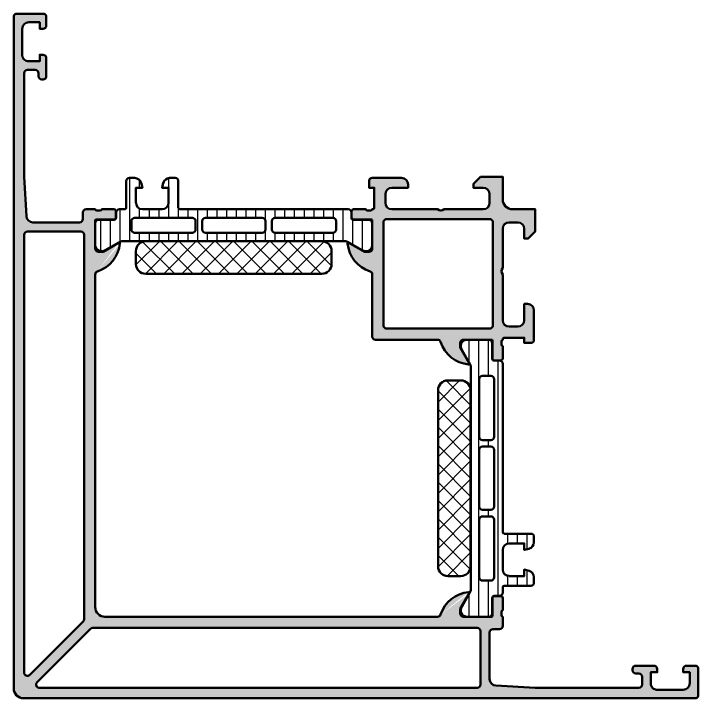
# Model space of a CAD drawing. Extents: x 0 to 105, y 0 to 105.
import ezdxf

# ---------------------------------------------------------------- set-up
doc = ezdxf.new("R2010")
doc.units = 0
for name, color, linetype, lineweight in [('0S-Alu contour', 7, 'Continuous', 50), ('0S-Alu hatch', 252, 'Continuous', 25), ('0S-Plastic contour', 254, 'Continuous', 50), ('0S-Plastic hatch', 253, 'Continuous', 25), ('0S-PT contour', 91, 'Continuous', 50), ('0S-PT hatch', 103, 'Continuous', 25)]:
    doc.layers.add(name, color=color, linetype=linetype, lineweight=lineweight)

# ---------------------------------------------------------------- blocks, each defined once
blk = doc.blocks.new('368700__7148710F_ABDB_41E9_A07A_1E4BFEA791DC_')
at = {"layer": '0S-PT hatch'}
h = blk.add_hatch(dxfattribs=at)
h.set_pattern_fill('ANSI37', color=256, scale=0.625, angle=90, style=0)
edge = h.paths.add_edge_path()
edge.add_line((65.08, 47.25), (65.08, 20.25))
edge.add_arc((66.58, 20.25), 1.5, 180, 270)
edge.add_line((66.58, 18.75), (68.58, 18.75))
edge.add_arc((68.58, 20.25), 1.5, 270, 360)
edge.add_line((70.08, 20.25), (70.08, 47.25))
edge.add_arc((68.58, 47.25), 1.5, 0, 90)
edge.add_line((68.58, 48.75), (66.58, 48.75))
edge.add_arc((66.58, 47.25), 1.5, 90, 180)
at = {"layer": '0S-PT contour', "color": 7}
for points in [[(68.58, 48.75), (66.58, 48.75)], [(65.08, 47.25), (65.08, 20.25)], [(70.08, 20.25), (70.08, 47.25)], [(66.58, 18.75), (68.58, 18.75)]]:
    blk.add_lwpolyline(points, dxfattribs=at)
for centre, start, end in [((66.58, 47.25), 90, 180), ((68.58, 47.25), 0, 90), ((66.58, 20.25), 180, 270), ((68.58, 20.25), 270, 0)]:
    blk.add_arc(centre, 1.5, start, end, dxfattribs=at)
blk = doc.blocks.new('368700__6E2376D2_8C41_4628_940D_922EC19A313B_')
at = {"layer": '0S-PT hatch'}
h = blk.add_hatch(dxfattribs=at)
h.set_pattern_fill('ANSI37', color=256, scale=0.625, angle=90, style=0)
edge = h.paths.add_edge_path()
edge.add_arc((47.25, 66.6), 1.5, 270, 360)
edge.add_line((48.75, 66.6), (48.75, 68.6))
edge.add_arc((47.25, 68.6), 1.5, 0, 90)
edge.add_line((47.25, 70.1), (20.25, 70.1))
edge.add_arc((20.25, 68.6), 1.5, 90, 180)
edge.add_line((18.75, 68.6), (18.75, 66.6))
edge.add_arc((20.25, 66.6), 1.5, 180, 270)
edge.add_line((20.25, 65.1), (47.25, 65.1))
at = {"layer": '0S-PT contour', "color": 7}
for points in [[(47.25, 70.1), (20.25, 70.1)], [(18.75, 68.6), (18.75, 66.6)], [(48.75, 66.6), (48.75, 68.6)], [(20.25, 65.1), (47.25, 65.1)]]:
    blk.add_lwpolyline(points, dxfattribs=at)
for centre, start, end in [((20.25, 68.6), 90, 180), ((47.25, 68.6), 0, 90), ((20.25, 66.6), 180, 270), ((47.25, 66.6), 270, 0)]:
    blk.add_arc(centre, 1.5, start, end, dxfattribs=at)
blk = doc.blocks.new('284027__39946EA8_D5FB_4785_A715_1DC095617E74___39978BDF_956B_4F15_87F0_9ED4A3274AE9_')
at = {"layer": '0S-Plastic hatch'}
h = blk.add_hatch(dxfattribs=at)
h.set_pattern_fill('ANSI31', color=256, scale=0.468, angle=45, style=0)
edge = h.paths.add_edge_path()
edge.add_line((75, 51.29), (75, 25.45))
edge.add_arc((75.2, 25.46), 0.204, 181.1559, 269.5149)
edge.add_line((75.2, 25.25), (79.3, 25.25))
edge.add_ellipse((79.3, 24.75), major_axis=(-0.5, 0), ratio=1, start_angle=180, end_angle=270, ccw=False)
edge.add_line((79.8, 24.75), (79.8, 23.92))
edge.add_ellipse((78.8, 23.92), major_axis=(-1, 0), ratio=1, start_angle=105, end_angle=180, ccw=False)
edge.add_line((79.06, 22.95), (78.3, 22.75))
edge.add_line((78.3, 22.75), (78.3, 23.75))
edge.add_line((78.3, 23.75), (76, 23.75))
edge.add_arc((76, 22.75), 1, 90.0975, 179.7701)
edge.add_line((75, 22.75), (75, 19.75))
edge.add_arc((76, 19.76), 1, 180.2341, 269.9025)
edge.add_line((76, 18.75), (78.3, 18.75))
edge.add_line((78.3, 18.75), (78.3, 19.75))
edge.add_line((78.3, 19.75), (79.06, 19.55))
edge.add_ellipse((78.8, 18.58), major_axis=(-1, 0), ratio=1, start_angle=180, end_angle=255, ccw=False)
edge.add_line((79.8, 18.58), (79.8, 17.75))
edge.add_ellipse((79.3, 17.75), major_axis=(-0.5, 0), ratio=1, start_angle=90, end_angle=180, ccw=False)
edge.add_line((79.3, 17.25), (75.2, 17.25))
edge.add_arc((75.2, 17.05), 0.2, 90, 180)
edge.add_line((75, 17.05), (75, 16.21))
edge.add_ellipse((74.5, 16.21), major_axis=(-0.5, 0), ratio=1, start_angle=90.0018, end_angle=180.0024, ccw=False)
edge.add_line((74.5, 15.71), (73.69, 15.71))
edge.add_arc((73.69, 15.41), 0.3, 90.0021, 180.0021)
edge.add_line((73.39, 15.41), (73.39, 13.01))
edge.add_ellipse((72.89, 13.01), major_axis=(-0.5, 0), ratio=1, start_angle=90.0018, end_angle=180.0024, ccw=False)
edge.add_line((72.89, 12.51), (69.41, 12.51))
edge.add_ellipse((69.56, 13.5), major_axis=(-1, 0), ratio=1, start_angle=-32.7249, end_angle=81.8205, ccw=False)
edge.add_line((68.72, 14.04), (70.03, 16.32))
edge.add_arc((69.6, 16.57), 0.5, 330.0021, 360.002)
edge.add_line((70.1, 16.57), (70.1, 50.93))
edge.add_arc((69.6, 50.93), 0.5, 0.0021, 30.0021)
edge.add_line((70.03, 51.18), (68.71, 53.46))
edge.add_ellipse((69.56, 54), major_axis=(-1, 0), ratio=1, start_angle=-81.8163, end_angle=32.7291, ccw=False)
edge.add_line((69.41, 54.99), (72.89, 54.99))
edge.add_ellipse((72.89, 54.49), major_axis=(-0.5, 0), ratio=1, start_angle=180.0018, end_angle=270.0024, ccw=False)
edge.add_line((73.39, 54.49), (73.39, 52.09))
edge.add_arc((73.69, 52.09), 0.3, 180.0021, 270.0021)
edge.add_line((73.69, 51.79), (74.5, 51.79))
edge.add_ellipse((74.5, 51.29), major_axis=(-0.5, 0), ratio=1, start_angle=180.0018, end_angle=270.0024, ccw=False)
edge = h.paths.add_edge_path()
edge.add_line((71.4, 48.95), (71.4, 40.1))
edge.add_arc((71.9, 40.1), 0.5, 179.9996, 270.0004)
edge.add_line((71.9, 39.6), (73.2, 39.6))
edge.add_arc((73.2, 40.1), 0.5, 269.9981, 360)
edge.add_line((73.7, 40.1), (73.7, 48.95))
edge.add_arc((73.2, 48.95), 0.5, 0, 90.0019)
edge.add_line((73.2, 49.45), (71.9, 49.45))
edge.add_arc((71.9, 48.95), 0.5, 89.9996, 180.0004)
edge = h.paths.add_edge_path()
edge.add_line((73.7, 29.4), (73.7, 38.1))
edge.add_arc((73.2, 38.1), 0.5, 0, 90)
edge.add_line((73.2, 38.6), (71.9, 38.6))
edge.add_arc((71.9, 38.1), 0.5, 90, 180)
edge.add_line((71.4, 38.1), (71.4, 29.4))
edge.add_arc((71.9, 29.4), 0.5, 180, 270)
edge.add_line((71.9, 28.9), (73.2, 28.9))
edge.add_arc((73.2, 29.4), 0.5, 270, 360)
edge = h.paths.add_edge_path()
edge.add_line((71.4, 27.4), (71.4, 18.55))
edge.add_arc((71.9, 18.55), 0.5, 180, 270)
edge.add_line((71.9, 18.05), (73.2, 18.05))
edge.add_arc((73.2, 18.55), 0.5, 270, 360)
edge.add_line((73.7, 18.55), (73.7, 27.4))
edge.add_arc((73.2, 27.4), 0.5, 0, 90.0019)
edge.add_line((73.2, 27.9), (71.9, 27.9))
edge.add_arc((71.9, 27.4), 0.5, 89.9996, 180.0004)
at = {"layer": '0S-Alu contour', "color": 7}
for points in [[(73.2, 49.45), (71.9, 49.45)], [(71.4, 48.95), (71.4, 40.1)], [(73.7, 40.1), (73.7, 48.95)], [(71.9, 39.6), (73.2, 39.6)], [(71.4, 38.1), (71.4, 29.4)], [(73.2, 38.6), (71.9, 38.6)], [(73.7, 29.4), (73.7, 38.1)], [(71.9, 28.9), (73.2, 28.9)], [(71.4, 27.4), (71.4, 18.55)], [(73.2, 27.9), (71.9, 27.9)], [(73.7, 18.55), (73.7, 27.4)], [(71.9, 18.05), (73.2, 18.05)]]:
    blk.add_lwpolyline(points, dxfattribs=at)
for centre, start, end in [((71.9, 48.95), 89.9996, 180.0004), ((73.2, 48.95), 0, 90.0019), ((71.9, 40.1), 179.9996, 270.0004), ((73.2, 40.1), 269.9981, 0), ((71.9, 38.1), 90, 180), ((73.2, 38.1), 0, 90), ((71.9, 29.4), 180, 270), ((73.2, 29.4), 270, 0), ((71.9, 27.4), 89.9996, 180.0004), ((73.2, 27.4), 0, 90.0019), ((71.9, 18.55), 180, 270), ((73.2, 18.55), 270, 0)]:
    blk.add_arc(centre, 0.5, start, end, dxfattribs=at)
at = {"layer": '0S-Plastic contour', "color": 7}
for points in [[(69.41, 54.99), (72.89, 54.99)], [(73.39, 54.49), (73.39, 52.09)], [(70.03, 51.18), (68.71, 53.46)], [(73.69, 51.79), (74.5, 51.79)], [(70.1, 16.57), (70.1, 50.93)], [(75, 51.29), (75, 25.45)], [(75.2, 25.25), (79.3, 25.25)], [(79.8, 24.75), (79.8, 23.92)], [(79.06, 22.95), (78.3, 22.75), (78.3, 23.75), (76, 23.75)], [(75, 22.75), (75, 19.75)], [(76, 18.75), (78.3, 18.75), (78.3, 19.75), (79.06, 19.55)], [(79.8, 18.58), (79.8, 17.75)], [(75, 17.05), (75, 16.21)], [(79.3, 17.25), (75.2, 17.25)], [(68.72, 14.04), (70.03, 16.32)], [(73.39, 15.41), (73.39, 13.01)], [(74.5, 15.71), (73.69, 15.71)], [(72.89, 12.51), (69.41, 12.51)]]:
    blk.add_lwpolyline(points, dxfattribs=at)
at = {"layer": '0S-Plastic contour', "color": 7, "extrusion": (0, 0, -1)}
for centre, radius, start, end in [((-69.56, 54), 1, 327.2709, 81.8163), ((-72.89, 54.49), 0.5, 89.9976, 179.9982), ((-74.5, 51.29), 0.5, 89.9976, 179.9982), ((-79.3, 24.75), 0.5, 90, 180), ((-78.8, 23.92), 1, 180, 255), ((-78.8, 18.58), 1, 105, 180), ((-79.3, 17.75), 0.5, 180, 270), ((-74.5, 16.21), 0.5, 179.9976, 269.9982), ((-69.56, 13.5), 1, 278.1795, 32.7249), ((-72.89, 13.01), 0.5, 179.9976, 269.9982)]:
    blk.add_arc(centre, radius, start, end, dxfattribs=at)
at = {"layer": '0S-Plastic contour', "color": 7}
for centre, radius, start, end in [((73.69, 52.09), 0.3, 180.0021, 270.0021), ((69.6, 50.93), 0.5, 0.0021, 30.0021), ((75.2, 25.46), 0.204, 181.1559, 269.5149), ((76, 22.75), 1, 90.0975, 179.7701), ((76, 19.76), 1, 180.2341, 269.9025), ((75.2, 17.05), 0.2, 90, 180), ((69.6, 16.57), 0.5, 330.0021, 0.002), ((73.69, 15.41), 0.3, 90.0021, 180.0021)]:
    blk.add_arc(centre, radius, start, end, dxfattribs=at)
blk = doc.blocks.new('284027__39B1720A_7EAB_47FE_AB98_C16FAEEF1881___8B5FF238_0C73_4A6C_BE58_843945ACE2EE_')
at = {"layer": '0S-Plastic hatch'}
h = blk.add_hatch(dxfattribs=at)
h.set_pattern_fill('ANSI31', color=256, scale=0.468, angle=45, style=0)
edge = h.paths.add_edge_path()
edge.add_arc((19.76, 76), 1, 180.0975, 269.7659)
edge.add_line((19.75, 75), (22.75, 75))
edge.add_arc((22.75, 76), 1, 270.2299, 359.9025)
edge.add_line((23.75, 76), (23.75, 78.3))
edge.add_line((23.75, 78.3), (22.75, 78.3))
edge.add_line((22.75, 78.3), (22.95, 79.06))
edge.add_ellipse((23.92, 78.8), major_axis=(-1, 0), ratio=1, start_angle=270, end_angle=345, ccw=False)
edge.add_line((23.92, 79.8), (24.75, 79.8))
edge.add_ellipse((24.75, 79.3), major_axis=(-0.5, 0), ratio=1, start_angle=180, end_angle=270, ccw=False)
edge.add_line((25.25, 79.3), (25.25, 75.2))
edge.add_arc((25.46, 75.2), 0.204, 180.4851, 268.8441)
edge.add_line((25.45, 75), (51.29, 75))
edge.add_ellipse((51.29, 74.5), major_axis=(-0.5, 0), ratio=1, start_angle=179.9976, end_angle=269.9982, ccw=False)
edge.add_line((51.79, 74.5), (51.79, 73.69))
edge.add_arc((52.09, 73.69), 0.3, 179.9979, 269.9979)
edge.add_line((52.09, 73.39), (54.49, 73.39))
edge.add_ellipse((54.49, 72.89), major_axis=(-0.5, 0), ratio=1, start_angle=179.9976, end_angle=269.9982, ccw=False)
edge.add_line((54.99, 72.89), (54.99, 69.41))
edge.add_ellipse((54, 69.56), major_axis=(-1, 0), ratio=1, start_angle=57.2709, end_angle=171.8163, ccw=False)
edge.add_line((53.46, 68.71), (51.18, 70.03))
edge.add_arc((50.93, 69.6), 0.5, 59.9979, 89.9979)
edge.add_line((50.93, 70.1), (16.57, 70.1))
edge.add_arc((16.57, 69.6), 0.5, 89.998, 119.9979)
edge.add_line((16.32, 70.03), (14.04, 68.72))
edge.add_ellipse((13.5, 69.56), major_axis=(-1, 0), ratio=1, start_angle=8.1795, end_angle=122.7249, ccw=False)
edge.add_line((12.51, 69.41), (12.51, 72.89))
edge.add_ellipse((13.01, 72.89), major_axis=(-0.5, 0), ratio=1, start_angle=269.9976, end_angle=359.9982, ccw=False)
edge.add_line((13.01, 73.39), (15.41, 73.39))
edge.add_arc((15.41, 73.69), 0.3, 269.9979, 359.9979)
edge.add_line((15.71, 73.69), (15.71, 74.5))
edge.add_ellipse((16.21, 74.5), major_axis=(-0.5, 0), ratio=1, start_angle=269.9976, end_angle=359.9982, ccw=False)
edge.add_line((16.21, 75), (17.05, 75))
edge.add_arc((17.05, 75.2), 0.2, 270, 360)
edge.add_line((17.25, 75.2), (17.25, 79.3))
edge.add_ellipse((17.75, 79.3), major_axis=(-0.5, 0), ratio=1, start_angle=270, end_angle=360, ccw=False)
edge.add_line((17.75, 79.8), (18.58, 79.8))
edge.add_ellipse((18.58, 78.8), major_axis=(-1, 0), ratio=1, start_angle=195, end_angle=270, ccw=False)
edge.add_line((19.55, 79.06), (19.75, 78.3))
edge.add_line((19.75, 78.3), (18.75, 78.3))
edge.add_line((18.75, 78.3), (18.75, 76))
edge = h.paths.add_edge_path()
edge.add_arc((18.55, 73.2), 0.5, 90, 180)
edge.add_line((18.05, 73.2), (18.05, 71.9))
edge.add_arc((18.55, 71.9), 0.5, 180, 270)
edge.add_line((18.55, 71.4), (27.4, 71.4))
edge.add_arc((27.4, 71.9), 0.5, 269.9996, 360.0004)
edge.add_line((27.9, 71.9), (27.9, 73.2))
edge.add_arc((27.4, 73.2), 0.5, 359.9981, 450)
edge.add_line((27.4, 73.7), (18.55, 73.7))
edge = h.paths.add_edge_path()
edge.add_line((29.4, 71.4), (38.1, 71.4))
edge.add_arc((38.1, 71.9), 0.5, 270, 360)
edge.add_line((38.6, 71.9), (38.6, 73.2))
edge.add_arc((38.1, 73.2), 0.5, 0, 90)
edge.add_line((38.1, 73.7), (29.4, 73.7))
edge.add_arc((29.4, 73.2), 0.5, 90, 180)
edge.add_line((28.9, 73.2), (28.9, 71.9))
edge.add_arc((29.4, 71.9), 0.5, 180, 270)
edge = h.paths.add_edge_path()
edge.add_line((40.1, 71.4), (48.95, 71.4))
edge.add_arc((48.95, 71.9), 0.5, 269.9996, 360.0004)
edge.add_line((49.45, 71.9), (49.45, 73.2))
edge.add_arc((48.95, 73.2), 0.5, 359.9981, 450)
edge.add_line((48.95, 73.7), (40.1, 73.7))
edge.add_arc((40.1, 73.2), 0.5, 90, 180.0019)
edge.add_line((39.6, 73.2), (39.6, 71.9))
edge.add_arc((40.1, 71.9), 0.5, 179.9996, 270.0004)
at = {"layer": '0S-Alu contour', "color": 7}
for points in [[(27.4, 73.7), (18.55, 73.7)], [(38.1, 73.7), (29.4, 73.7)], [(48.95, 73.7), (40.1, 73.7)], [(18.05, 73.2), (18.05, 71.9)], [(27.9, 71.9), (27.9, 73.2)], [(28.9, 73.2), (28.9, 71.9)], [(38.6, 71.9), (38.6, 73.2)], [(39.6, 73.2), (39.6, 71.9)], [(49.45, 71.9), (49.45, 73.2)], [(18.55, 71.4), (27.4, 71.4)], [(29.4, 71.4), (38.1, 71.4)], [(40.1, 71.4), (48.95, 71.4)]]:
    blk.add_lwpolyline(points, dxfattribs=at)
for centre, start, end in [((18.55, 73.2), 90, 180), ((27.4, 73.2), 359.9981, 90), ((29.4, 73.2), 90, 180), ((38.1, 73.2), 0, 90), ((40.1, 73.2), 90, 180.0019), ((48.95, 73.2), 359.9981, 90), ((18.55, 71.9), 180, 270), ((27.4, 71.9), 269.9996, 0.0004), ((29.4, 71.9), 180, 270), ((38.1, 71.9), 270, 0), ((40.1, 71.9), 179.9996, 270.0004), ((48.95, 71.9), 269.9996, 0.0004)]:
    blk.add_arc(centre, 0.5, start, end, dxfattribs=at)
at = {"layer": '0S-Plastic contour', "color": 7}
for points in [[(17.75, 79.8), (18.58, 79.8)], [(23.92, 79.8), (24.75, 79.8)], [(17.25, 75.2), (17.25, 79.3)], [(19.55, 79.06), (19.75, 78.3), (18.75, 78.3), (18.75, 76)], [(23.75, 76), (23.75, 78.3), (22.75, 78.3), (22.95, 79.06)], [(25.25, 79.3), (25.25, 75.2)], [(16.21, 75), (17.05, 75)], [(19.75, 75), (22.75, 75)], [(25.45, 75), (51.29, 75)], [(15.71, 73.69), (15.71, 74.5)], [(51.79, 74.5), (51.79, 73.69)], [(12.51, 69.41), (12.51, 72.89)], [(13.01, 73.39), (15.41, 73.39)], [(52.09, 73.39), (54.49, 73.39)], [(54.99, 72.89), (54.99, 69.41)], [(16.32, 70.03), (14.04, 68.72)], [(50.93, 70.1), (16.57, 70.1)], [(53.46, 68.71), (51.18, 70.03)]]:
    blk.add_lwpolyline(points, dxfattribs=at)
at = {"layer": '0S-Plastic contour', "color": 7, "extrusion": (0, 0, -1)}
for centre, radius, start, end in [((-17.75, 79.3), 0.5, 0, 90), ((-18.58, 78.8), 1, 90, 165), ((-23.92, 78.8), 1, 15, 90), ((-24.75, 79.3), 0.5, 90, 180), ((-16.21, 74.5), 0.5, 0.0018, 90.0024), ((-51.29, 74.5), 0.5, 90.0018, 180.0024), ((-13.01, 72.89), 0.5, 0.0018, 90.0024), ((-54.49, 72.89), 0.5, 90.0018, 180.0024), ((-13.5, 69.56), 1, 237.2751, 351.8205), ((-54, 69.56), 1, 188.1837, 302.7291)]:
    blk.add_arc(centre, radius, start, end, dxfattribs=at)
at = {"layer": '0S-Plastic contour', "color": 7}
for centre, radius, start, end in [((19.76, 76), 1, 180.0975, 269.7659), ((22.75, 76), 1, 270.2299, 359.9025), ((17.05, 75.2), 0.2, 270, 0), ((25.46, 75.2), 0.204, 180.4851, 268.8441), ((15.41, 73.69), 0.3, 269.9979, 359.9979), ((52.09, 73.69), 0.3, 179.9979, 269.9979), ((16.57, 69.6), 0.5, 89.998, 119.9979), ((50.93, 69.6), 0.5, 59.9979, 89.9979)]:
    blk.add_arc(centre, radius, start, end, dxfattribs=at)
blk = doc.blocks.new('385930__F91BA0BB_CEDD_4BAC_99FA_76CBB8E4DA84_')
at = {"layer": '0S-Alu hatch'}
h = blk.add_hatch(color=256, dxfattribs=at)
edge = h.paths.add_edge_path()
edge.add_line((2.3, 97.7), (4, 97.7))
edge.add_line((4, 97.7), (4, 98.7))
edge.add_line((4, 98.7), (4.5, 98.7))
edge.add_ellipse((4.5, 98.2), major_axis=(-0.5, 0), ratio=1, start_angle=180.0056, end_angle=269.9944, ccw=False)
edge.add_line((5, 98.2), (5, 95.4))
edge.add_ellipse((4.5, 95.4), major_axis=(-0.5, 0), ratio=1, start_angle=89.9984, end_angle=180.0016, ccw=False)
edge.add_line((4.5, 94.9), (4.3, 94.9))
edge.add_ellipse((4.3, 95.4), major_axis=(-0.5, 0), ratio=1, start_angle=-0.0018, end_angle=90.0018, ccw=False)
edge.add_line((3.8, 95.4), (3.8, 95.9))
edge.add_arc((3.3, 95.9), 0.5, 0.0003, 89.9997)
edge.add_line((3.3, 96.4), (2.1, 96.4))
edge.add_arc((2.1, 95.9), 0.5, 89.9987, 180.0004)
edge.add_line((1.6, 95.9), (1.6, 80))
edge.add_line((1.6, 80), (1.95, 73.94))
edge.add_arc((2.94, 74), 1, 183.2693, 270.0007)
edge.add_line((2.94, 73), (10.1, 73))
edge.add_arc((10.1, 73.5), 0.5, 269.9997, 360.0003)
edge.add_line((10.6, 73.5), (10.6, 74.5))
edge.add_ellipse((11.1, 74.5), major_axis=(-0.5, 0), ratio=1, start_angle=-90.0003, end_angle=0.0003, ccw=False)
edge.add_line((11.1, 75), (12.5, 75))
edge.add_arc((12.77, 75.08), 0.279, 196.4199, 271.1646)
edge.add_line((12.77, 74.8), (13.23, 74.8))
edge.add_arc((13.23, 75.08), 0.279, 268.8371, 343.5754)
edge.add_line((13.5, 75), (15.38, 75))
edge.add_ellipse((15.38, 74.7), major_axis=(-0.3, 0), ratio=1, start_angle=180, end_angle=270, ccw=False)
edge.add_line((15.68, 74.7), (15.68, 73.72))
edge.add_ellipse((15.38, 73.72), major_axis=(-0.3, 0), ratio=1, start_angle=90, end_angle=180, ccw=False)
edge.add_line((15.38, 73.42), (12.62, 73.42))
edge.add_arc((12.62, 73.3), 0.12, 90, 180)
edge.add_line((12.5, 73.3), (12.5, 69))
edge.add_arc((13, 69), 0.5, 180, 270)
edge.add_line((13, 68.5), (13.7, 68.5))
edge.add_line((13.7, 68.5), (16.09, 69.88))
edge.add_ellipse((16.16, 69.76), major_axis=(-0.138, 0), ratio=1, start_angle=174.3774, end_angle=300, ccw=False)
edge.add_ellipse((11.32, 70.24), major_axis=(-5, 0), ratio=1, start_angle=107.747, end_angle=174.3774, ccw=False)
edge.add_arc((13, 65), 0.5, 107.747, 180)
edge.add_line((12.5, 65), (12.5, 14))
edge.add_arc((14, 14), 1.5, 179.9998, 270.0002)
edge.add_line((14, 12.5), (65, 12.5))
edge.add_arc((65, 13), 0.5, 270, 342.253)
edge.add_ellipse((70.24, 11.32), major_axis=(-5, 0), ratio=1, start_angle=275.6226, end_angle=342.253, ccw=False)
edge.add_ellipse((69.76, 16.16), major_axis=(-0.138, 0), ratio=1, start_angle=150, end_angle=275.6226, ccw=False)
edge.add_line((69.88, 16.09), (68.5, 13.7))
edge.add_line((68.5, 13.7), (68.5, 13))
edge.add_arc((69, 13), 0.5, 180, 270)
edge.add_line((69, 12.5), (73.3, 12.5))
edge.add_arc((73.3, 12.62), 0.12, 270, 360)
edge.add_line((73.42, 12.62), (73.42, 15.38))
edge.add_ellipse((73.72, 15.38), major_axis=(-0.3, 0), ratio=1, start_angle=270, end_angle=360, ccw=False)
edge.add_line((73.72, 15.68), (74.7, 15.68))
edge.add_ellipse((74.7, 15.38), major_axis=(-0.3, 0), ratio=1, start_angle=180, end_angle=270, ccw=False)
edge.add_line((75, 15.38), (75, 13.5))
edge.add_arc((75.08, 13.23), 0.279, 106.4246, 181.1629)
edge.add_line((74.8, 13.23), (74.8, 12.77))
edge.add_arc((75.08, 12.77), 0.279, 178.8354, 253.5801)
edge.add_line((75, 12.5), (75, 11.1))
edge.add_ellipse((74.5, 11.1), major_axis=(-0.5, 0), ratio=1, start_angle=89.9997, end_angle=180.0004, ccw=False)
edge.add_line((74.5, 10.6), (73.5, 10.6))
edge.add_arc((73.5, 10.1), 0.5, 89.9994, 180.0005)
edge.add_line((73, 10.1), (73, 2.94))
edge.add_arc((74, 2.94), 1, 179.9994, 266.7307)
edge.add_line((73.94, 1.95), (80, 1.6))
edge.add_line((80, 1.6), (95.9, 1.6))
edge.add_arc((95.9, 2.1), 0.5, 269.9997, 360.0003)
edge.add_line((96.4, 2.1), (96.4, 3.3))
edge.add_arc((95.9, 3.3), 0.5, 0.0002, 89.9997)
edge.add_line((95.9, 3.8), (95.4, 3.8))
edge.add_ellipse((95.4, 4.3), major_axis=(-0.5, 0), ratio=1, start_angle=-0.0012, end_angle=90.0009, ccw=False)
edge.add_line((94.9, 4.3), (94.9, 4.5))
edge.add_ellipse((95.4, 4.5), major_axis=(-0.5, 0), ratio=1, start_angle=-90.0016, end_angle=0.0014, ccw=False)
edge.add_line((95.4, 5), (98.2, 5))
edge.add_ellipse((98.2, 4.5), major_axis=(-0.5, 0), ratio=1, start_angle=180.0059, end_angle=269.9944, ccw=False)
edge.add_line((98.7, 4.5), (98.7, 4))
edge.add_line((98.7, 4), (97.7, 4))
edge.add_line((97.7, 4), (97.7, 2.3))
edge.add_arc((98.7, 2.3), 1, 179.9971, 270.0011)
edge.add_line((98.7, 1.3), (102.7, 1.3))
edge.add_arc((102.7, 2.3), 1, 270.0025, 359.9975)
edge.add_line((103.7, 2.3), (103.7, 4))
edge.add_line((103.7, 4), (102.7, 4))
edge.add_line((102.7, 4), (102.7, 4.5))
edge.add_ellipse((103.2, 4.5), major_axis=(-0.5, 0), ratio=1, start_angle=-90.0023, end_angle=0.0058, ccw=False)
edge.add_line((103.2, 5), (104.5, 5))
edge.add_ellipse((104.5, 4.5), major_axis=(-0.5, 0), ratio=1, start_angle=179.9994, end_angle=270.0005, ccw=False)
edge.add_line((105, 4.5), (105, 0.5))
edge.add_ellipse((104.5, 0.5), major_axis=(-0.5, 0), ratio=1, start_angle=89.9995, end_angle=180.0006, ccw=False)
edge.add_line((104.5, 0), (1.5, 0))
edge.add_ellipse((1.5, 1.5), major_axis=(-1.5, 0), ratio=1, start_angle=0.0004, end_angle=89.9996, ccw=False)
edge.add_line((0, 1.5), (0, 104.5))
edge.add_ellipse((0.5, 104.5), major_axis=(-0.5, 0), ratio=1, start_angle=-90.0007, end_angle=0.0007, ccw=False)
edge.add_line((0.5, 105), (4.5, 105))
edge.add_ellipse((4.5, 104.5), major_axis=(-0.5, 0), ratio=1, start_angle=179.9996, end_angle=270.0004, ccw=False)
edge.add_line((5, 104.5), (5, 103.2))
edge.add_ellipse((4.5, 103.2), major_axis=(-0.5, 0), ratio=1, start_angle=89.9942, end_angle=180.0023, ccw=False)
edge.add_line((4.5, 102.7), (4, 102.7))
edge.add_line((4, 102.7), (4, 103.7))
edge.add_line((4, 103.7), (2.3, 103.7))
edge.add_arc((2.3, 102.7), 1, 90.0025, 179.9975)
edge.add_line((1.3, 102.7), (1.3, 98.7))
edge.add_arc((2.3, 98.7), 1, 179.999, 270.0027)
edge = h.paths.add_edge_path()
edge.add_line((1.6, 71.1), (1.6, 3.94))
edge.add_arc((2.1, 3.94), 0.5, 180, 315)
edge.add_line((2.45, 3.58), (10.65, 11.78))
edge.add_arc((10.3, 12.14), 0.5, 314.9997, 360.0003)
edge.add_line((10.8, 12.14), (10.8, 71.1))
edge.add_arc((10.3, 71.1), 0.5, 359.9997, 450.0003)
edge.add_line((10.3, 71.6), (2.1, 71.6))
edge.add_arc((2.1, 71.1), 0.5, 89.9997, 180.0003)
edge = h.paths.add_edge_path()
edge.add_line((11.78, 10.65), (3.58, 2.45))
edge.add_arc((3.94, 2.1), 0.5, 135.0002, 269.9998)
edge.add_line((3.94, 1.6), (71.1, 1.6))
edge.add_arc((71.1, 2.1), 0.5, 269.9995, 360.0006)
edge.add_line((71.6, 2.1), (71.6, 10.3))
edge.add_arc((71.1, 10.3), 0.5, 359.9998, 450.0001)
edge.add_line((71.1, 10.8), (12.14, 10.8))
edge.add_arc((12.14, 10.3), 0.5, 90.0001, 135.0002)
at = {"layer": '0S-Alu contour', "color": 7}
for points in [[(0, 1.5), (0, 104.5)], [(0.5, 105), (4.5, 105)], [(5, 104.5), (5, 103.2)], [(4.5, 102.7), (4, 102.7), (4, 103.7), (2.3, 103.7)], [(1.3, 102.7), (1.3, 98.7)], [(2.3, 97.7), (4, 97.7), (4, 98.7), (4.5, 98.7)], [(5, 98.2), (5, 95.4)], [(1.6, 95.9), (1.6, 80), (1.95, 73.94)], [(3.3, 96.4), (2.1, 96.4)], [(3.8, 95.4), (3.8, 95.9)], [(4.5, 94.9), (4.3, 94.9)], [(11.1, 75), (12.5, 75)], [(12.77, 74.8), (13.23, 74.8)], [(13.5, 75), (15.38, 75)], [(15.68, 74.7), (15.68, 73.72)], [(10.6, 73.5), (10.6, 74.5)], [(2.94, 73), (10.1, 73)], [(12.5, 73.3), (12.5, 69)], [(15.38, 73.42), (12.62, 73.42)], [(10.3, 71.6), (2.1, 71.6)], [(1.6, 71.1), (1.6, 3.94)], [(10.8, 12.14), (10.8, 71.1)], [(13, 68.5), (13.7, 68.5), (16.09, 69.88)], [(12.5, 65), (12.5, 14)], [(69.88, 16.09), (68.5, 13.7), (68.5, 13)], [(73.42, 12.62), (73.42, 15.38)], [(73.72, 15.68), (74.7, 15.68)], [(75, 15.38), (75, 13.5)], [(74.8, 13.23), (74.8, 12.77)], [(2.45, 3.58), (10.65, 11.78)], [(14, 12.5), (65, 12.5)], [(69, 12.5), (73.3, 12.5)], [(75, 12.5), (75, 11.1)], [(11.78, 10.65), (3.58, 2.45)], [(71.1, 10.8), (12.14, 10.8)], [(74.5, 10.6), (73.5, 10.6)], [(71.6, 2.1), (71.6, 10.3)], [(73, 10.1), (73, 2.94)], [(94.9, 4.3), (94.9, 4.5)], [(95.4, 5), (98.2, 5)], [(98.7, 4.5), (98.7, 4), (97.7, 4), (97.7, 2.3)], [(103.7, 2.3), (103.7, 4), (102.7, 4), (102.7, 4.5)], [(103.2, 5), (104.5, 5)], [(105, 4.5), (105, 0.5)], [(95.9, 3.8), (95.4, 3.8)], [(96.4, 2.1), (96.4, 3.3)], [(3.94, 1.6), (71.1, 1.6)], [(73.94, 1.95), (80, 1.6), (95.9, 1.6)], [(98.7, 1.3), (102.7, 1.3)], [(104.5, 0), (1.5, 0)]]:
    blk.add_lwpolyline(points, dxfattribs=at)
at = {"layer": '0S-Alu contour', "color": 7, "extrusion": (0, 0, -1)}
for centre, radius, start, end in [((-0.5, 104.5), 0.5, 359.9993, 90.0007), ((-4.5, 104.5), 0.5, 89.9996, 180.0004), ((-4.5, 103.2), 0.5, 179.9977, 270.0058), ((-4.5, 98.2), 0.5, 90.0056, 179.9944), ((-4.3, 95.4), 0.5, 269.9982, 0.0018), ((-4.5, 95.4), 0.5, 179.9984, 270.0016), ((-11.1, 74.5), 0.5, 359.9997, 90.0003), ((-15.38, 74.7), 0.3, 90, 180), ((-15.38, 73.72), 0.3, 180, 270), ((-11.32, 70.24), 5, 185.6226, 252.253), ((-16.16, 69.76), 0.138, 60, 185.6226), ((-70.24, 11.32), 5, 17.747, 84.3774), ((-69.76, 16.16), 0.138, 84.3774, 210), ((-73.72, 15.38), 0.3, 0, 90), ((-74.7, 15.38), 0.3, 90, 180), ((-74.5, 11.1), 0.5, 179.9996, 270.0003), ((-95.4, 4.5), 0.5, 359.9986, 90.0016), ((-95.4, 4.3), 0.5, 269.9991, 0.0012), ((-98.2, 4.5), 0.5, 90.0056, 179.9941), ((-103.2, 4.5), 0.5, 359.9942, 90.0023), ((-104.5, 4.5), 0.5, 89.9995, 180.0006), ((-1.5, 1.5), 1.5, 270.0004, 359.9996), ((-104.5, 0.5), 0.5, 179.9994, 270.0005)]:
    blk.add_arc(centre, radius, start, end, dxfattribs=at)
at = {"layer": '0S-Alu contour', "color": 7}
for centre, radius, start, end in [((2.3, 102.7), 1, 90.0025, 179.9975), ((2.3, 98.7), 1, 179.999, 270.0027), ((2.1, 95.9), 0.5, 89.9987, 180.0004), ((3.3, 95.9), 0.5, 0.0003, 89.9997), ((12.77, 75.08), 0.279, 196.4199, 271.1646), ((13.23, 75.08), 0.279, 268.8371, 343.5754), ((2.94, 74), 1, 183.2693, 270.0007), ((10.1, 73.5), 0.5, 269.9997, 0.0003), ((12.62, 73.3), 0.12, 90, 180), ((2.1, 71.1), 0.5, 89.9997, 180.0003), ((10.3, 71.1), 0.5, 359.9997, 90.0003), ((13, 69), 0.5, 180, 270), ((13, 65), 0.5, 107.747, 180), ((14, 14), 1.5, 179.9998, 270.0002), ((65, 13), 0.5, 270, 342.253), ((69, 13), 0.5, 180, 270), ((73.3, 12.62), 0.12, 270, 0), ((75.08, 13.23), 0.279, 106.4246, 181.1629), ((75.08, 12.77), 0.279, 178.8354, 253.5801), ((10.3, 12.14), 0.5, 314.9997, 0.0003), ((12.14, 10.3), 0.5, 90.0001, 135.0002), ((71.1, 10.3), 0.5, 359.9998, 90.0001), ((73.5, 10.1), 0.5, 89.9994, 180.0005), ((2.1, 3.94), 0.5, 180, 315), ((95.9, 3.3), 0.5, 0.0002, 89.9997), ((3.94, 2.1), 0.5, 135.0002, 269.9998), ((74, 2.94), 1, 179.9994, 266.7307), ((98.7, 2.3), 1, 179.9971, 270.0011), ((102.7, 2.3), 1, 270.0025, 359.9975), ((71.1, 2.1), 0.5, 269.9995, 0.0006), ((95.9, 2.1), 0.5, 269.9997, 0.0003)]:
    blk.add_arc(centre, radius, start, end, dxfattribs=at)
blk = doc.blocks.new('346380__BCDA8F4E_B9D1_4565_A775_13FB28C731CA_')
at = {"layer": '0S-Alu hatch'}
h = blk.add_hatch(color=256, dxfattribs=at)
edge = h.paths.add_edge_path()
edge.add_line((71.6, 80), (70.5, 78.9))
edge.add_line((70.5, 78.9), (70.5, 78.3))
edge.add_line((70.5, 78.3), (72, 78.3))
edge.add_ellipse((72, 77.3), major_axis=(-1, 0), ratio=1, start_angle=180, end_angle=270, ccw=False)
edge.add_line((73, 77.3), (73, 76))
edge.add_ellipse((72, 76), major_axis=(-1, 0), ratio=1, start_angle=90, end_angle=180, ccw=False)
edge.add_line((72, 75), (66, 75))
edge.add_ellipse((65.5, 75.53), major_axis=(-0.725, 0), ratio=1, start_angle=46.3972, end_angle=133.6028, ccw=False)
edge.add_line((65, 75), (58, 75))
edge.add_ellipse((58, 76), major_axis=(-1, 0), ratio=1, start_angle=0, end_angle=90, ccw=False)
edge.add_line((57, 76), (57, 77.3))
edge.add_ellipse((58, 77.3), major_axis=(-1, 0), ratio=1, start_angle=270, end_angle=360, ccw=False)
edge.add_line((58, 78.3), (60.5, 78.3))
edge.add_line((60.5, 78.3), (60.5, 78.8))
edge.add_arc((59.5, 78.8), 1, 0, 90)
edge.add_line((59.5, 79.8), (55, 79.8))
edge.add_arc((55, 79.3), 0.5, 90, 180)
edge.add_line((54.5, 79.3), (54.5, 78.3))
edge.add_line((54.5, 78.3), (55.3, 78.3))
edge.add_line((55.3, 78.3), (55.3, 75.3))
edge.add_ellipse((55, 75.3), major_axis=(-0.3, 0), ratio=1, start_angle=90, end_angle=180, ccw=False)
edge.add_ellipse((54.73, 75.08), major_axis=(-0.279, 0), ratio=1, start_angle=88.8354, end_angle=163.5801, ccw=False)
edge.add_line((54.73, 74.8), (54.27, 74.8))
edge.add_ellipse((54.27, 75.08), major_axis=(-0.279, 0), ratio=1, start_angle=16.4246, end_angle=91.1629, ccw=False)
edge.add_line((54, 75), (52.12, 75))
edge.add_arc((52.12, 74.7), 0.3, 90, 180)
edge.add_line((51.82, 74.7), (51.82, 73.72))
edge.add_arc((52.12, 73.72), 0.3, 180, 270)
edge.add_line((52.12, 73.42), (54.88, 73.42))
edge.add_ellipse((54.88, 73.3), major_axis=(-0.12, 0), ratio=1, start_angle=180, end_angle=270, ccw=False)
edge.add_line((55, 73.3), (55, 69))
edge.add_ellipse((54.5, 69), major_axis=(-0.5, 0), ratio=1, start_angle=90, end_angle=180, ccw=False)
edge.add_line((54.5, 68.5), (53.8, 68.5))
edge.add_line((53.8, 68.5), (51.41, 69.88))
edge.add_arc((51.34, 69.76), 0.138, 60, 185.6226)
edge.add_arc((56.18, 70.24), 5, 185.6226, 252.2516)
edge.add_ellipse((54.5, 65), major_axis=(-0.5, 0), ratio=1, start_angle=180, end_angle=252.2516, ccw=False)
edge.add_line((55, 65), (55, 55.5))
edge.add_arc((55.5, 55.5), 0.5, 180, 270)
edge.add_line((55.5, 55), (65, 55))
edge.add_ellipse((65, 54.5), major_axis=(-0.5, 0), ratio=1, start_angle=197.7484, end_angle=270, ccw=False)
edge.add_arc((70.24, 56.18), 5, 197.7484, 264.3774)
edge.add_arc((69.76, 51.34), 0.138, 264.3774, 390)
edge.add_line((69.88, 51.41), (68.5, 53.8))
edge.add_line((68.5, 53.8), (68.5, 54.5))
edge.add_ellipse((69, 54.5), major_axis=(-0.5, 0), ratio=1, start_angle=270, end_angle=360, ccw=False)
edge.add_line((69, 55), (73.3, 55))
edge.add_ellipse((73.3, 54.88), major_axis=(-0.12, 0), ratio=1, start_angle=180, end_angle=270, ccw=False)
edge.add_line((73.42, 54.88), (73.42, 52.12))
edge.add_arc((73.72, 52.12), 0.3, 180, 270)
edge.add_line((73.72, 51.82), (74.7, 51.82))
edge.add_arc((74.7, 52.12), 0.3, 270, 360)
edge.add_line((75, 52.12), (75, 54))
edge.add_ellipse((75.08, 54.27), major_axis=(-0.279, 0), ratio=1, start_angle=-1.1629, end_angle=73.5754, ccw=False)
edge.add_line((74.8, 54.27), (74.8, 54.73))
edge.add_ellipse((75.08, 54.73), major_axis=(-0.279, 0), ratio=1, start_angle=-73.5801, end_angle=1.1646, ccw=False)
edge.add_ellipse((75.3, 55), major_axis=(-0.3, 0), ratio=1, start_angle=270, end_angle=360, ccw=False)
edge.add_line((75.3, 55.3), (78.3, 55.3))
edge.add_line((78.3, 55.3), (78.3, 54.5))
edge.add_line((78.3, 54.5), (79.3, 54.5))
edge.add_arc((79.3, 55), 0.5, 270, 360)
edge.add_line((79.8, 55), (79.8, 59.5))
edge.add_arc((78.8, 59.5), 1, 0, 90)
edge.add_line((78.8, 60.5), (78.3, 60.5))
edge.add_line((78.3, 60.5), (78.3, 58))
edge.add_ellipse((77.3, 58), major_axis=(-1, 0), ratio=1, start_angle=90, end_angle=180, ccw=False)
edge.add_line((77.3, 57), (76, 57))
edge.add_ellipse((76, 58), major_axis=(-1, 0), ratio=1, start_angle=0, end_angle=90, ccw=False)
edge.add_line((75, 58), (75, 65))
edge.add_ellipse((75.53, 65.5), major_axis=(-0.725, 0), ratio=1, start_angle=-43.6028, end_angle=43.6028, ccw=False)
edge.add_line((75, 66), (75, 72))
edge.add_ellipse((76, 72), major_axis=(-1, 0), ratio=1, start_angle=270, end_angle=360, ccw=False)
edge.add_line((76, 73), (77.3, 73))
edge.add_ellipse((77.3, 72), major_axis=(-1, 0), ratio=1, start_angle=180, end_angle=270, ccw=False)
edge.add_line((78.3, 72), (78.3, 70.5))
edge.add_line((78.3, 70.5), (78.9, 70.5))
edge.add_line((78.9, 70.5), (80, 71.6))
edge.add_line((80, 71.6), (80, 75))
edge.add_line((80, 75), (76.5, 75))
edge.add_ellipse((76.5, 76.5), major_axis=(-1.5, 0), ratio=1, start_angle=0, end_angle=90, ccw=False)
edge.add_line((75, 76.5), (75, 80))
edge.add_line((75, 80), (71.6, 80))
edge = h.paths.add_edge_path()
edge.add_ellipse((57.2, 73), major_axis=(-0.5, 0), ratio=1, start_angle=270.0003, end_angle=359.9997, ccw=False)
edge.add_line((57.2, 73.5), (73, 73.5))
edge.add_ellipse((73, 73), major_axis=(-0.5, 0), ratio=1, start_angle=179.9997, end_angle=270.0003, ccw=False)
edge.add_line((73.5, 73), (73.5, 57.2))
edge.add_ellipse((73, 57.2), major_axis=(-0.5, 0), ratio=1, start_angle=90.0003, end_angle=179.9997, ccw=False)
edge.add_line((73, 56.7), (57.2, 56.7))
edge.add_ellipse((57.2, 57.2), major_axis=(-0.5, 0), ratio=1, start_angle=0.0007, end_angle=89.9997, ccw=False)
edge.add_line((56.7, 57.2), (56.7, 73))
at = {"layer": '0S-Alu contour', "color": 7}
for points in [[(71.6, 80), (70.5, 78.9), (70.5, 78.3), (72, 78.3)], [(75, 76.5), (75, 80), (71.6, 80)], [(54.5, 79.3), (54.5, 78.3), (55.3, 78.3), (55.3, 75.3)], [(59.5, 79.8), (55, 79.8)], [(58, 78.3), (60.5, 78.3), (60.5, 78.8)], [(57, 76), (57, 77.3)], [(73, 77.3), (73, 76)], [(51.82, 74.7), (51.82, 73.72)], [(54, 75), (52.12, 75)], [(54.73, 74.8), (54.27, 74.8)], [(65, 75), (58, 75)], [(72, 75), (66, 75)], [(78.3, 72), (78.3, 70.5), (78.9, 70.5), (80, 71.6), (80, 75), (76.5, 75)], [(52.12, 73.42), (54.88, 73.42)], [(55, 73.3), (55, 69)], [(56.7, 57.2), (56.7, 73)], [(57.2, 73.5), (73, 73.5)], [(73.5, 73), (73.5, 57.2)], [(76, 73), (77.3, 73)], [(75, 66), (75, 72)], [(54.5, 68.5), (53.8, 68.5), (51.41, 69.88)], [(55, 65), (55, 55.5)], [(75, 58), (75, 65)], [(78.8, 60.5), (78.3, 60.5), (78.3, 58)], [(79.8, 55), (79.8, 59.5)], [(77.3, 57), (76, 57)], [(73, 56.7), (57.2, 56.7)], [(55.5, 55), (65, 55)], [(69, 55), (73.3, 55)], [(73.42, 54.88), (73.42, 52.12)], [(74.8, 54.27), (74.8, 54.73)], [(75.3, 55.3), (78.3, 55.3), (78.3, 54.5), (79.3, 54.5)], [(69.88, 51.41), (68.5, 53.8), (68.5, 54.5)], [(75, 52.12), (75, 54)], [(73.72, 51.82), (74.7, 51.82)]]:
    blk.add_lwpolyline(points, dxfattribs=at)
for centre, radius, start, end in [((55, 79.3), 0.5, 90, 180), ((59.5, 78.8), 1, 0, 90), ((52.12, 74.7), 0.3, 90, 180), ((52.12, 73.72), 0.3, 180, 270), ((51.34, 69.76), 0.138, 60, 185.6226), ((56.18, 70.24), 5, 185.6226, 252.2516), ((78.8, 59.5), 1, 0, 90), ((55.5, 55.5), 0.5, 180, 270), ((70.24, 56.18), 5, 197.7484, 264.3774), ((79.3, 55), 0.5, 270, 0), ((73.72, 52.12), 0.3, 180, 270), ((74.7, 52.12), 0.3, 270, 0), ((69.76, 51.34), 0.138, 264.3774, 30)]:
    blk.add_arc(centre, radius, start, end, dxfattribs=at)
at = {"layer": '0S-Alu contour', "color": 7, "extrusion": (0, 0, -1)}
for centre, radius, start, end in [((-58, 77.3), 1, 0, 90), ((-72, 77.3), 1, 90, 180), ((-58, 76), 1, 270, 0), ((-72, 76), 1, 180, 270), ((-76.5, 76.5), 1.5, 270, 0), ((-54.27, 75.08), 0.279, 268.8371, 343.5754), ((-54.73, 75.08), 0.279, 196.4199, 271.1646), ((-55, 75.3), 0.3, 180, 270), ((-65.5, 75.53), 0.725, 226.3972, 313.6028), ((-54.88, 73.3), 0.12, 90, 180), ((-57.2, 73), 0.5, 0.0003, 89.9997), ((-73, 73), 0.5, 89.9997, 180.0003), ((-76, 72), 1, 0, 90), ((-77.3, 72), 1, 90, 180), ((-54.5, 69), 0.5, 180, 270), ((-54.5, 65), 0.5, 107.7484, 180), ((-75.53, 65.5), 0.725, 316.3972, 43.6028), ((-76, 58), 1, 270, 0), ((-77.3, 58), 1, 180, 270), ((-57.2, 57.2), 0.5, 270.0003, 359.9993), ((-73, 57.2), 0.5, 180.0003, 269.9997), ((-65, 54.5), 0.5, 90, 162.2516), ((-69, 54.5), 0.5, 0, 90), ((-73.3, 54.88), 0.12, 90, 180), ((-75.08, 54.73), 0.279, 358.8354, 73.5801), ((-75.3, 55), 0.3, 0, 90), ((-75.08, 54.27), 0.279, 286.4246, 1.1629)]:
    blk.add_arc(centre, radius, start, end, dxfattribs=at)
blk = doc.blocks.new('368700__07C70BEE_29AB_4D1B_ABA2_5AC5DFB7D0F9_')
at = {"layer": '0S-Alu contour', "color": 7}
for name in ['385930__F91BA0BB_CEDD_4BAC_99FA_76CBB8E4DA84_', '346380__BCDA8F4E_B9D1_4565_A775_13FB28C731CA_']:
    blk.add_blockref(name, (0, 0), dxfattribs=at)
at = {"layer": '0S-Plastic contour', "color": 7}
for name in ['284027__39B1720A_7EAB_47FE_AB98_C16FAEEF1881___8B5FF238_0C73_4A6C_BE58_843945ACE2EE_', '284027__39946EA8_D5FB_4785_A715_1DC095617E74___39978BDF_956B_4F15_87F0_9ED4A3274AE9_']:
    blk.add_blockref(name, (0, 0), dxfattribs=at)
at = {"layer": '0S-PT contour', "color": 7}
for name in ['368700__6E2376D2_8C41_4628_940D_922EC19A313B_', '368700__7148710F_ABDB_41E9_A07A_1E4BFEA791DC_']:
    blk.add_blockref(name, (0, 0), dxfattribs=at)

msp = doc.modelspace()

# ---------------------------------------------------------------- block references
at = {"layer": '0S-Alu contour', "color": 7}
msp.add_blockref('368700__07C70BEE_29AB_4D1B_ABA2_5AC5DFB7D0F9_', (0, 0), dxfattribs=at)

doc.saveas('drawing.dxf')
